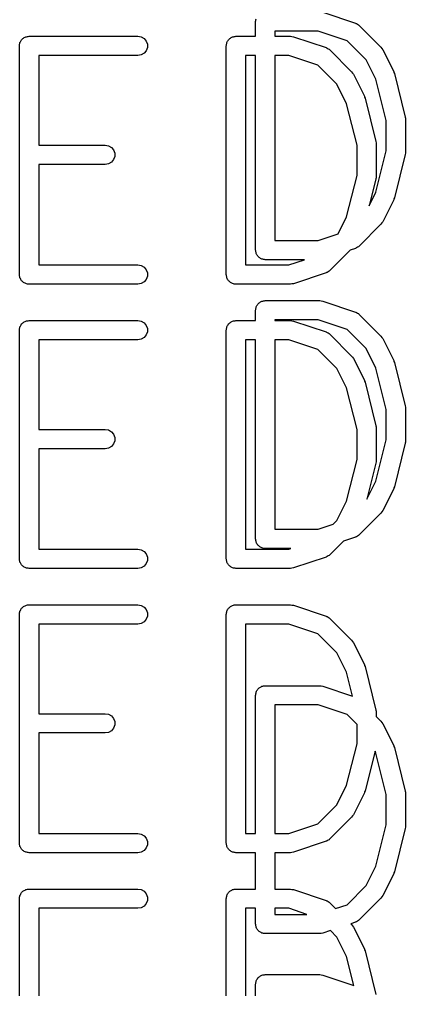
# Model space of a CAD drawing. Extents: x -2.2 to 86.5, y -78.6 to 9.2.
# Drawn here: x 68.71 to 70.75, y -51.22 to -46.1 of the extents above; entities that cross this region are included whole.
import ezdxf

# ---------------------------------------------------------------- set-up
doc = ezdxf.new("R2010")
doc.units = 0
doc.header["$MEASUREMENT"] = 0
doc.layers.add('BLACK', color=7, linetype='CONTINUOUS')

msp = doc.modelspace()

# ---------------------------------------------------------------- linework, layer by layer
at = {"layer": 'Black'}
for p, q in [((70.3136, -46.0589), (70.4859, -46.1163)), ((69.9595, -46.107), (69.9602, -46.1027)), ((69.9595, -46.1852), (69.9595, -46.107)), ((69.9602, -46.0982), (69.9618, -46.0941)), ((69.9602, -46.1027), (69.9602, -46.0982)), ((70.4859, -46.1163), (70.4885, -46.1177)), ((70.4885, -46.1177), (70.4913, -46.1185)), ((70.4913, -46.1185), (70.4962, -46.1219)), ((70.4962, -46.1219), (70.5015, -46.1247)), ((70.5015, -46.1247), (70.5034, -46.1269)), ((70.0611, -46.1578), (70.0611, -46.1852)), ((70.2893, -46.1578), (70.0611, -46.1578)), ((70.4424, -46.2089), (70.2893, -46.1578)), ((70.5034, -46.1269), (70.5058, -46.1286)), ((70.5058, -46.1286), (70.6207, -46.2435)), ((68.7139, -46.2272), (68.7154, -46.2231)), ((68.7139, -46.2317), (68.7139, -46.2272)), ((68.7154, -46.2231), (68.7162, -46.2187)), ((68.7162, -46.2187), (68.7184, -46.2148)), ((68.7184, -46.2148), (68.72, -46.2106)), ((68.72, -46.2106), (68.7228, -46.2072)), ((68.7228, -46.2072), (68.725, -46.2034)), ((68.725, -46.2034), (68.7284, -46.2005)), ((68.7284, -46.2005), (68.7313, -46.1971)), ((68.7313, -46.1971), (68.7351, -46.1949)), ((68.7351, -46.1949), (68.7386, -46.1921)), ((68.7386, -46.1921), (68.7427, -46.1905)), ((68.7427, -46.1905), (68.7466, -46.1883)), ((68.7466, -46.1883), (68.751, -46.1875)), ((68.751, -46.1875), (68.7551, -46.186)), ((68.7551, -46.186), (68.7596, -46.186)), ((68.7596, -46.186), (68.764, -46.1852)), ((68.764, -46.1852), (69.3385, -46.1852)), ((69.3385, -46.1852), (69.3559, -46.1883)), ((69.3559, -46.1883), (69.3711, -46.1971)), ((69.3711, -46.1971), (69.3825, -46.2106)), ((69.3825, -46.2106), (69.3885, -46.2272)), ((69.3885, -46.2272), (69.3885, -46.2449)), ((69.8055, -46.2272), (69.807, -46.2231)), ((69.8055, -46.2317), (69.8055, -46.2272)), ((69.807, -46.2231), (69.8078, -46.2187)), ((69.8078, -46.2187), (69.81, -46.2148)), ((69.81, -46.2148), (69.8116, -46.2106)), ((69.8116, -46.2106), (69.8144, -46.2072)), ((69.8144, -46.2072), (69.8166, -46.2034)), ((69.8166, -46.2034), (69.82, -46.2005)), ((69.82, -46.2005), (69.8229, -46.1971)), ((69.8229, -46.1971), (69.8267, -46.1949)), ((69.8267, -46.1949), (69.8301, -46.1921)), ((69.8301, -46.1921), (69.8343, -46.1905)), ((69.8343, -46.1905), (69.8382, -46.1883)), ((69.8382, -46.1883), (69.8426, -46.1875)), ((69.8426, -46.1875), (69.8467, -46.186)), ((69.8467, -46.186), (69.8512, -46.186)), ((69.8512, -46.186), (69.8555, -46.1852)), ((69.8555, -46.1852), (69.9595, -46.1852)), ((70.0611, -46.1852), (70.1428, -46.1852)), ((70.1428, -46.1852), (70.1508, -46.1867)), ((70.1508, -46.1867), (70.1589, -46.1879)), ((70.1589, -46.1879), (70.3312, -46.2453)), ((70.543, -46.3095), (70.4424, -46.2089)), ((68.7132, -46.236), (68.7139, -46.2317)), ((68.7132, -47.4425), (68.7132, -46.236)), ((69.3711, -46.275), (69.3559, -46.2838)), ((69.3825, -46.2614), (69.3711, -46.275)), ((69.3885, -46.2449), (69.3825, -46.2614)), ((69.8047, -46.236), (69.8055, -46.2317)), ((69.8047, -47.4425), (69.8047, -46.236)), ((70.3312, -46.2453), (70.3338, -46.2467)), ((70.3338, -46.2467), (70.3366, -46.2475)), ((70.3366, -46.2475), (70.3415, -46.2509)), ((70.3415, -46.2509), (70.3467, -46.2537)), ((70.3467, -46.2537), (70.3487, -46.2559)), ((70.3487, -46.2559), (70.3511, -46.2576)), ((70.3511, -46.2576), (70.466, -46.3725)), ((70.6207, -46.2435), (70.6254, -46.2502)), ((70.6254, -46.2502), (70.6302, -46.2567)), ((70.6302, -46.2567), (70.6877, -46.3716)), ((69.3385, -46.2868), (68.8148, -46.2868)), ((68.8148, -46.2868), (68.8148, -46.7598)), ((69.3559, -46.2838), (69.3385, -46.2868)), ((69.9063, -46.2868), (69.9063, -47.3917)), ((69.9595, -46.2868), (69.9063, -46.2868)), ((69.9595, -47.3135), (69.9595, -46.2868)), ((70.0611, -46.2868), (70.0611, -47.2627)), ((70.1346, -46.2868), (70.0611, -46.2868)), ((70.2877, -46.3379), (70.1346, -46.2868)), ((70.5943, -46.412), (70.543, -46.3095)), ((70.3883, -46.4385), (70.2877, -46.3379)), ((70.466, -46.3725), (70.4707, -46.3792)), ((70.4707, -46.3792), (70.4755, -46.3857)), ((70.6877, -46.3716), (70.6893, -46.3769)), ((70.6893, -46.3769), (70.6915, -46.382)), ((70.6915, -46.382), (70.749, -46.6118)), ((70.4755, -46.3857), (70.533, -46.5006)), ((70.6489, -46.6304), (70.5943, -46.412)), ((70.4396, -46.541), (70.3883, -46.4385)), ((70.533, -46.5006), (70.5345, -46.5059)), ((70.5345, -46.5059), (70.5368, -46.511)), ((70.5368, -46.511), (70.5943, -46.7408)), ((70.4942, -46.7594), (70.4396, -46.541)), ((70.6489, -46.7902), (70.6489, -46.6304)), ((70.749, -46.6118), (70.7494, -46.618)), ((70.7494, -46.618), (70.7505, -46.6241)), ((70.7505, -46.6241), (70.7505, -46.7965)), ((68.8148, -46.7598), (69.1661, -46.7598)), ((69.1661, -46.7598), (69.1835, -46.7628)), ((69.1835, -46.7628), (69.1988, -46.7717)), ((69.1988, -46.7717), (69.2101, -46.7852)), ((69.2101, -46.7852), (69.2161, -46.8017)), ((70.4942, -46.9192), (70.4942, -46.7594)), ((70.5943, -46.7408), (70.5947, -46.747)), ((70.5943, -47.0086), (70.6489, -46.7902)), ((70.5947, -46.747), (70.5958, -46.7531)), ((70.5958, -46.7531), (70.5958, -46.9255)), ((69.2101, -46.836), (69.1988, -46.8495)), ((69.2161, -46.8194), (69.2101, -46.836)), ((69.2161, -46.8017), (69.2161, -46.8194)), ((70.749, -46.8088), (70.6915, -47.0386)), ((70.7494, -46.8026), (70.749, -46.8088)), ((70.7505, -46.7965), (70.7494, -46.8026)), ((69.1661, -46.8614), (68.8148, -46.8614)), ((68.8148, -46.8614), (68.8148, -47.3917)), ((69.1835, -46.8583), (69.1661, -46.8614)), ((69.1988, -46.8495), (69.1835, -46.8583)), ((70.4396, -47.1376), (70.4942, -46.9192)), ((70.5943, -46.9378), (70.5588, -47.0795)), ((70.5947, -46.9316), (70.5943, -46.9378)), ((70.5958, -46.9255), (70.5947, -46.9316)), ((70.5588, -47.0795), (70.5943, -47.0086)), ((70.6893, -47.0437), (70.6877, -47.049)), ((70.6915, -47.0386), (70.6893, -47.0437)), ((70.6877, -47.049), (70.6302, -47.1639)), ((70.3945, -47.2277), (70.4396, -47.1376)), ((70.6207, -47.1771), (70.5058, -47.292)), ((70.6254, -47.1704), (70.6207, -47.1771)), ((70.6302, -47.1639), (70.6254, -47.1704)), ((70.2893, -47.2627), (70.3945, -47.2277)), ((70.0611, -47.2627), (70.2893, -47.2627)), ((70.4885, -47.3029), (70.4859, -47.3043)), ((70.4913, -47.3021), (70.4885, -47.3029)), ((70.4962, -47.2987), (70.4913, -47.3021)), ((70.5015, -47.2959), (70.4962, -47.2987)), ((70.5034, -47.2937), (70.5015, -47.2959)), ((70.5058, -47.292), (70.5034, -47.2937)), ((69.9602, -47.3179), (69.9595, -47.3135)), ((69.9602, -47.3224), (69.9602, -47.3179)), ((69.9618, -47.3265), (69.9602, -47.3224)), ((69.9625, -47.3309), (69.9618, -47.3265)), ((69.9647, -47.3348), (69.9625, -47.3309)), ((69.9663, -47.3389), (69.9647, -47.3348)), ((69.9691, -47.3424), (69.9663, -47.3389)), ((69.9713, -47.3462), (69.9691, -47.3424)), ((69.9748, -47.3491), (69.9713, -47.3462)), ((69.9776, -47.3525), (69.9748, -47.3491)), ((69.9815, -47.3547), (69.9776, -47.3525)), ((69.9849, -47.3575), (69.9815, -47.3547)), ((70.4587, -47.3134), (70.3511, -47.421)), ((70.4859, -47.3043), (70.4587, -47.3134)), ((68.8148, -47.3917), (69.3385, -47.3917)), ((69.3385, -47.3917), (69.3559, -47.3948)), ((69.3559, -47.3948), (69.3711, -47.4036)), ((69.3711, -47.4036), (69.3825, -47.4171)), ((69.9063, -47.3917), (70.1346, -47.3917)), ((69.989, -47.3591), (69.9849, -47.3575)), ((69.9929, -47.3613), (69.989, -47.3591)), ((69.9973, -47.3621), (69.9929, -47.3613)), ((70.0014, -47.3636), (69.9973, -47.3621)), ((70.0059, -47.3636), (70.0014, -47.3636)), ((70.0103, -47.3643), (70.0059, -47.3636)), ((70.2168, -47.3643), (70.0103, -47.3643)), ((70.1346, -47.3917), (70.2168, -47.3643)), ((68.7139, -47.4469), (68.7132, -47.4425)), ((68.7139, -47.4514), (68.7139, -47.4469)), ((68.7154, -47.4555), (68.7139, -47.4514)), ((68.7162, -47.4599), (68.7154, -47.4555)), ((69.3825, -47.4171), (69.3885, -47.4337)), ((69.3885, -47.4514), (69.3825, -47.4679)), ((69.3885, -47.4337), (69.3885, -47.4514)), ((69.8055, -47.4469), (69.8047, -47.4425)), ((69.8055, -47.4514), (69.8055, -47.4469)), ((69.807, -47.4555), (69.8055, -47.4514)), ((69.8078, -47.4599), (69.807, -47.4555)), ((70.3312, -47.4333), (70.1589, -47.4907)), ((70.3338, -47.4319), (70.3312, -47.4333)), ((70.3366, -47.4311), (70.3338, -47.4319)), ((70.3415, -47.4277), (70.3366, -47.4311)), ((70.3467, -47.4249), (70.3415, -47.4277)), ((70.3487, -47.4227), (70.3467, -47.4249)), ((70.3511, -47.421), (70.3487, -47.4227)), ((68.7184, -47.4638), (68.7162, -47.4599)), ((68.72, -47.4679), (68.7184, -47.4638)), ((68.7228, -47.4714), (68.72, -47.4679)), ((68.725, -47.4752), (68.7228, -47.4714)), ((68.7284, -47.4781), (68.725, -47.4752)), ((68.7313, -47.4815), (68.7284, -47.4781)), ((68.7351, -47.4837), (68.7313, -47.4815)), ((68.7386, -47.4865), (68.7351, -47.4837)), ((68.7427, -47.4881), (68.7386, -47.4865)), ((68.7466, -47.4903), (68.7427, -47.4881)), ((68.751, -47.4911), (68.7466, -47.4903)), ((68.7551, -47.4926), (68.751, -47.4911)), ((68.7596, -47.4926), (68.7551, -47.4926)), ((68.764, -47.4933), (68.7596, -47.4926)), ((69.3385, -47.4933), (68.764, -47.4933)), ((69.3559, -47.4903), (69.3385, -47.4933)), ((69.3711, -47.4815), (69.3559, -47.4903)), ((69.3825, -47.4679), (69.3711, -47.4815)), ((69.81, -47.4638), (69.8078, -47.4599)), ((69.8116, -47.4679), (69.81, -47.4638)), ((69.8144, -47.4714), (69.8116, -47.4679)), ((69.8166, -47.4752), (69.8144, -47.4714)), ((69.82, -47.4781), (69.8166, -47.4752)), ((69.8229, -47.4815), (69.82, -47.4781)), ((69.8267, -47.4837), (69.8229, -47.4815)), ((69.8301, -47.4865), (69.8267, -47.4837)), ((69.8343, -47.4881), (69.8301, -47.4865)), ((69.8382, -47.4903), (69.8343, -47.4881)), ((69.8426, -47.4911), (69.8382, -47.4903)), ((69.8467, -47.4926), (69.8426, -47.4911)), ((69.8512, -47.4926), (69.8467, -47.4926)), ((69.8555, -47.4933), (69.8512, -47.4926)), ((70.1428, -47.4933), (69.8555, -47.4933)), ((70.1508, -47.4919), (70.1428, -47.4933)), ((70.1589, -47.4907), (70.1508, -47.4919)), ((69.9625, -47.6137), (69.9647, -47.6098)), ((69.9647, -47.6098), (69.9663, -47.6056)), ((69.9663, -47.6056), (69.9691, -47.6022)), ((69.9691, -47.6022), (69.9713, -47.5984)), ((69.9713, -47.5984), (69.9748, -47.5955)), ((69.9748, -47.5955), (69.9776, -47.5921)), ((69.9776, -47.5921), (69.9815, -47.5899)), ((69.9815, -47.5899), (69.9849, -47.5871)), ((69.9849, -47.5871), (69.989, -47.5855)), ((69.989, -47.5855), (69.9929, -47.5833)), ((69.9929, -47.5833), (69.9973, -47.5825)), ((69.9973, -47.5825), (70.0014, -47.581)), ((70.0014, -47.581), (70.0059, -47.581)), ((70.0059, -47.581), (70.0103, -47.5802)), ((70.0103, -47.5802), (70.2975, -47.5802)), ((70.2975, -47.5802), (70.3055, -47.5817)), ((70.3055, -47.5817), (70.3136, -47.5829)), ((70.3136, -47.5829), (70.4859, -47.6403)), ((69.9595, -47.631), (69.9602, -47.6267)), ((69.9595, -47.6852), (69.9595, -47.631)), ((69.9602, -47.6222), (69.9618, -47.6181)), ((69.9602, -47.6267), (69.9602, -47.6222)), ((69.9618, -47.6181), (69.9625, -47.6137)), ((70.4859, -47.6403), (70.4885, -47.6417)), ((70.4885, -47.6417), (70.4913, -47.6425)), ((70.4913, -47.6425), (70.4962, -47.6459)), ((70.4962, -47.6459), (70.5015, -47.6487)), ((70.5015, -47.6487), (70.5034, -47.6509)), ((70.5034, -47.6509), (70.5058, -47.6526)), ((70.5058, -47.6526), (70.6207, -47.7675)), ((68.7184, -47.7148), (68.72, -47.7106)), ((68.72, -47.7106), (68.7228, -47.7072)), ((68.7228, -47.7072), (68.725, -47.7034)), ((68.725, -47.7034), (68.7284, -47.7005)), ((68.7284, -47.7005), (68.7313, -47.6971)), ((68.7313, -47.6971), (68.7351, -47.6949)), ((68.7351, -47.6949), (68.7386, -47.6921)), ((68.7386, -47.6921), (68.7427, -47.6905)), ((68.7427, -47.6905), (68.7466, -47.6883)), ((68.7466, -47.6883), (68.751, -47.6875)), ((68.751, -47.6875), (68.7551, -47.686)), ((68.7551, -47.686), (68.7596, -47.686)), ((68.7596, -47.686), (68.764, -47.6852)), ((68.764, -47.6852), (69.3385, -47.6852)), ((69.3385, -47.6852), (69.3559, -47.6883)), ((69.3559, -47.6883), (69.3711, -47.6971)), ((69.3711, -47.6971), (69.3825, -47.7106)), ((69.3825, -47.7106), (69.3885, -47.7272)), ((69.81, -47.7148), (69.8116, -47.7106)), ((69.8116, -47.7106), (69.8144, -47.7072)), ((69.8144, -47.7072), (69.8166, -47.7034)), ((69.8166, -47.7034), (69.82, -47.7005)), ((69.82, -47.7005), (69.8229, -47.6971)), ((69.8229, -47.6971), (69.8267, -47.6949)), ((69.8267, -47.6949), (69.8301, -47.6921)), ((69.8301, -47.6921), (69.8343, -47.6905)), ((69.8343, -47.6905), (69.8382, -47.6883)), ((69.8382, -47.6883), (69.8426, -47.6875)), ((69.8426, -47.6875), (69.8467, -47.686)), ((69.8467, -47.686), (69.8512, -47.686)), ((69.8512, -47.686), (69.8555, -47.6852)), ((69.8555, -47.6852), (69.9595, -47.6852)), ((70.0611, -47.6818), (70.0611, -47.6852)), ((70.2893, -47.6818), (70.0611, -47.6818)), ((70.0611, -47.6852), (70.1428, -47.6852)), ((70.1428, -47.6852), (70.1508, -47.6867)), ((70.1508, -47.6867), (70.1589, -47.6879)), ((70.1589, -47.6879), (70.3312, -47.7453)), ((70.4424, -47.7329), (70.2893, -47.6818)), ((68.7132, -47.736), (68.7139, -47.7317)), ((68.7132, -48.9425), (68.7132, -47.736)), ((68.7139, -47.7272), (68.7154, -47.7231)), ((68.7139, -47.7317), (68.7139, -47.7272)), ((68.7154, -47.7231), (68.7162, -47.7187)), ((68.7162, -47.7187), (68.7184, -47.7148)), ((69.3825, -47.7614), (69.3711, -47.775)), ((69.3885, -47.7449), (69.3825, -47.7614)), ((69.3885, -47.7272), (69.3885, -47.7449)), ((69.8047, -47.736), (69.8055, -47.7317)), ((69.8047, -48.9425), (69.8047, -47.736)), ((69.8055, -47.7272), (69.807, -47.7231)), ((69.8055, -47.7317), (69.8055, -47.7272)), ((69.807, -47.7231), (69.8078, -47.7187)), ((69.8078, -47.7187), (69.81, -47.7148)), ((70.3312, -47.7453), (70.3338, -47.7467)), ((70.3338, -47.7467), (70.3366, -47.7475)), ((70.3366, -47.7475), (70.3415, -47.7509)), ((70.3415, -47.7509), (70.3467, -47.7537)), ((70.3467, -47.7537), (70.3487, -47.7559)), ((70.3487, -47.7559), (70.3511, -47.7576)), ((70.3511, -47.7576), (70.466, -47.8725)), ((70.543, -47.8335), (70.4424, -47.7329)), ((69.3385, -47.7868), (68.8148, -47.7868)), ((68.8148, -47.7868), (68.8148, -48.2598)), ((69.3559, -47.7838), (69.3385, -47.7868)), ((69.3711, -47.775), (69.3559, -47.7838)), ((69.9063, -47.7868), (69.9063, -48.8917)), ((69.9595, -47.7868), (69.9063, -47.7868)), ((69.9595, -48.8375), (69.9595, -47.7868)), ((70.0611, -47.7868), (70.0611, -48.7867)), ((70.1346, -47.7868), (70.0611, -47.7868)), ((70.2877, -47.8379), (70.1346, -47.7868)), ((70.6207, -47.7675), (70.6254, -47.7742)), ((70.6254, -47.7742), (70.6302, -47.7807)), ((70.6302, -47.7807), (70.6877, -47.8956)), ((70.3883, -47.9385), (70.2877, -47.8379)), ((70.5943, -47.936), (70.543, -47.8335)), ((70.466, -47.8725), (70.4707, -47.8792)), ((70.4707, -47.8792), (70.4755, -47.8857)), ((70.4755, -47.8857), (70.533, -48.0006)), ((70.6877, -47.8956), (70.6893, -47.9009)), ((70.6893, -47.9009), (70.6915, -47.906)), ((70.6915, -47.906), (70.749, -48.1358)), ((70.4396, -48.041), (70.3883, -47.9385)), ((70.6489, -48.1544), (70.5943, -47.936)), ((70.533, -48.0006), (70.5345, -48.0059)), ((70.5345, -48.0059), (70.5368, -48.011)), ((70.5368, -48.011), (70.5943, -48.2408)), ((70.4942, -48.2594), (70.4396, -48.041)), ((70.6489, -48.3142), (70.6489, -48.1544)), ((70.749, -48.1358), (70.7494, -48.142)), ((70.7494, -48.142), (70.7505, -48.1481)), ((70.7505, -48.1481), (70.7505, -48.3205)), ((68.8148, -48.2598), (69.1661, -48.2598)), ((69.1661, -48.2598), (69.1835, -48.2628)), ((69.1835, -48.2628), (69.1988, -48.2717)), ((69.1988, -48.2717), (69.2101, -48.2852)), ((70.4942, -48.4192), (70.4942, -48.2594)), ((70.5943, -48.2408), (70.5947, -48.247)), ((70.5947, -48.247), (70.5958, -48.2531)), ((70.5958, -48.2531), (70.5958, -48.4255)), ((69.2101, -48.2852), (69.2161, -48.3017)), ((69.2161, -48.3194), (69.2101, -48.336)), ((69.2161, -48.3017), (69.2161, -48.3194)), ((70.5943, -48.5326), (70.6489, -48.3142)), ((70.7494, -48.3266), (70.749, -48.3328)), ((70.7505, -48.3205), (70.7494, -48.3266)), ((69.1661, -48.3614), (68.8148, -48.3614)), ((68.8148, -48.3614), (68.8148, -48.8917)), ((69.1835, -48.3583), (69.1661, -48.3614)), ((69.1988, -48.3495), (69.1835, -48.3583)), ((69.2101, -48.336), (69.1988, -48.3495)), ((70.749, -48.3328), (70.6915, -48.5626)), ((70.4396, -48.6376), (70.4942, -48.4192)), ((70.5958, -48.4255), (70.5947, -48.4316)), ((70.5943, -48.4378), (70.5468, -48.6275)), ((70.5947, -48.4316), (70.5943, -48.4378)), ((70.5468, -48.6275), (70.5943, -48.5326)), ((70.6877, -48.573), (70.6302, -48.6879)), ((70.6893, -48.5677), (70.6877, -48.573)), ((70.6915, -48.5626), (70.6893, -48.5677)), ((70.3883, -48.7401), (70.4396, -48.6376)), ((70.6207, -48.7011), (70.5058, -48.816)), ((70.6254, -48.6944), (70.6207, -48.7011)), ((70.6302, -48.6879), (70.6254, -48.6944)), ((70.0611, -48.7867), (70.2893, -48.7867)), ((70.2893, -48.7867), (70.3679, -48.7606)), ((70.3679, -48.7606), (70.3883, -48.7401)), ((69.9602, -48.8419), (69.9595, -48.8375)), ((70.4859, -48.8283), (70.4227, -48.8494)), ((70.4885, -48.8269), (70.4859, -48.8283)), ((70.4913, -48.8261), (70.4885, -48.8269)), ((70.4962, -48.8227), (70.4913, -48.8261)), ((70.5015, -48.8199), (70.4962, -48.8227)), ((70.5034, -48.8177), (70.5015, -48.8199)), ((70.5058, -48.816), (70.5034, -48.8177)), ((69.9602, -48.8464), (69.9602, -48.8419)), ((69.9618, -48.8505), (69.9602, -48.8464)), ((69.9625, -48.8549), (69.9618, -48.8505)), ((69.9647, -48.8588), (69.9625, -48.8549)), ((69.9663, -48.8629), (69.9647, -48.8588)), ((69.9691, -48.8664), (69.9663, -48.8629)), ((69.9713, -48.8702), (69.9691, -48.8664)), ((69.9748, -48.8731), (69.9713, -48.8702)), ((69.9776, -48.8765), (69.9748, -48.8731)), ((69.9815, -48.8787), (69.9776, -48.8765)), ((69.9849, -48.8815), (69.9815, -48.8787)), ((69.989, -48.8831), (69.9849, -48.8815)), ((69.9929, -48.8853), (69.989, -48.8831)), ((69.9973, -48.8861), (69.9929, -48.8853)), ((70.0014, -48.8876), (69.9973, -48.8861)), ((70.0059, -48.8876), (70.0014, -48.8876)), ((70.0103, -48.8883), (70.0059, -48.8876)), ((70.1448, -48.8883), (70.0103, -48.8883)), ((70.1346, -48.8917), (70.1448, -48.8883)), ((70.4227, -48.8494), (70.3511, -48.921)), ((68.8148, -48.8917), (69.3385, -48.8917)), ((69.3385, -48.8917), (69.3559, -48.8948)), ((69.3559, -48.8948), (69.3711, -48.9036)), ((69.3711, -48.9036), (69.3825, -48.9171)), ((69.3825, -48.9171), (69.3885, -48.9337)), ((69.3885, -48.9337), (69.3885, -48.9514)), ((69.9063, -48.8917), (70.1346, -48.8917)), ((70.3312, -48.9333), (70.1589, -48.9907)), ((70.3338, -48.9319), (70.3312, -48.9333)), ((70.3366, -48.9311), (70.3338, -48.9319)), ((70.3415, -48.9277), (70.3366, -48.9311)), ((70.3467, -48.9249), (70.3415, -48.9277)), ((70.3487, -48.9227), (70.3467, -48.9249)), ((70.3511, -48.921), (70.3487, -48.9227)), ((68.7139, -48.9469), (68.7132, -48.9425)), ((68.7139, -48.9514), (68.7139, -48.9469)), ((68.7154, -48.9555), (68.7139, -48.9514)), ((68.7162, -48.9599), (68.7154, -48.9555)), ((68.7184, -48.9638), (68.7162, -48.9599)), ((68.72, -48.9679), (68.7184, -48.9638)), ((68.7228, -48.9714), (68.72, -48.9679)), ((68.725, -48.9752), (68.7228, -48.9714)), ((68.7284, -48.9781), (68.725, -48.9752)), ((68.7313, -48.9815), (68.7284, -48.9781)), ((68.7351, -48.9837), (68.7313, -48.9815)), ((68.7386, -48.9865), (68.7351, -48.9837)), ((68.7427, -48.9881), (68.7386, -48.9865)), ((68.7466, -48.9903), (68.7427, -48.9881)), ((68.751, -48.9911), (68.7466, -48.9903)), ((68.7551, -48.9926), (68.751, -48.9911)), ((68.7596, -48.9926), (68.7551, -48.9926)), ((68.764, -48.9933), (68.7596, -48.9926)), ((69.3559, -48.9903), (69.3385, -48.9933)), ((69.3711, -48.9815), (69.3559, -48.9903)), ((69.3825, -48.9679), (69.3711, -48.9815)), ((69.3885, -48.9514), (69.3825, -48.9679)), ((69.8055, -48.9469), (69.8047, -48.9425)), ((69.8055, -48.9514), (69.8055, -48.9469)), ((69.807, -48.9555), (69.8055, -48.9514)), ((69.8078, -48.9599), (69.807, -48.9555)), ((69.81, -48.9638), (69.8078, -48.9599)), ((69.8116, -48.9679), (69.81, -48.9638)), ((69.8144, -48.9714), (69.8116, -48.9679)), ((69.8166, -48.9752), (69.8144, -48.9714)), ((69.82, -48.9781), (69.8166, -48.9752)), ((69.8229, -48.9815), (69.82, -48.9781)), ((69.8267, -48.9837), (69.8229, -48.9815)), ((69.8301, -48.9865), (69.8267, -48.9837)), ((69.8343, -48.9881), (69.8301, -48.9865)), ((69.8382, -48.9903), (69.8343, -48.9881)), ((69.8426, -48.9911), (69.8382, -48.9903)), ((69.8467, -48.9926), (69.8426, -48.9911)), ((69.8512, -48.9926), (69.8467, -48.9926)), ((69.8555, -48.9933), (69.8512, -48.9926)), ((70.1508, -48.9919), (70.1428, -48.9933)), ((70.1589, -48.9907), (70.1508, -48.9919)), ((69.3385, -48.9933), (68.764, -48.9933)), ((70.1428, -48.9933), (69.8555, -48.9933)), ((68.7284, -49.2005), (68.7313, -49.1971)), ((68.7313, -49.1971), (68.7351, -49.1949)), ((68.7351, -49.1949), (68.7386, -49.1921)), ((68.7386, -49.1921), (68.7427, -49.1905)), ((68.7427, -49.1905), (68.7466, -49.1883)), ((68.7466, -49.1883), (68.751, -49.1875)), ((68.751, -49.1875), (68.7551, -49.186)), ((68.7551, -49.186), (68.7596, -49.186)), ((68.7596, -49.186), (68.764, -49.1852)), ((68.764, -49.1852), (69.3385, -49.1852)), ((69.3385, -49.1852), (69.3559, -49.1883)), ((69.3559, -49.1883), (69.3711, -49.1971)), ((69.3711, -49.1971), (69.3825, -49.2106)), ((69.82, -49.2005), (69.8229, -49.1971)), ((69.8229, -49.1971), (69.8267, -49.1949)), ((69.8267, -49.1949), (69.8301, -49.1921)), ((69.8301, -49.1921), (69.8343, -49.1905)), ((69.8343, -49.1905), (69.8382, -49.1883)), ((69.8382, -49.1883), (69.8426, -49.1875)), ((69.8426, -49.1875), (69.8467, -49.186)), ((69.8467, -49.186), (69.8512, -49.186)), ((69.8512, -49.186), (69.8555, -49.1852)), ((69.8555, -49.1852), (70.1428, -49.1852)), ((70.1428, -49.1852), (70.1508, -49.1867)), ((70.1508, -49.1867), (70.1589, -49.1879)), ((70.1589, -49.1879), (70.3312, -49.2453)), ((68.7132, -49.236), (68.7139, -49.2317)), ((68.7132, -50.4425), (68.7132, -49.236)), ((68.7139, -49.2272), (68.7154, -49.2231)), ((68.7139, -49.2317), (68.7139, -49.2272)), ((68.7154, -49.2231), (68.7162, -49.2187)), ((68.7162, -49.2187), (68.7184, -49.2148)), ((68.7184, -49.2148), (68.72, -49.2106)), ((68.72, -49.2106), (68.7228, -49.2072)), ((68.7228, -49.2072), (68.725, -49.2034)), ((68.725, -49.2034), (68.7284, -49.2005)), ((69.3825, -49.2106), (69.3885, -49.2272)), ((69.3885, -49.2449), (69.3825, -49.2614)), ((69.3885, -49.2272), (69.3885, -49.2449)), ((69.8047, -49.236), (69.8055, -49.2317)), ((69.8047, -50.4425), (69.8047, -49.236)), ((69.8055, -49.2272), (69.807, -49.2231)), ((69.8055, -49.2317), (69.8055, -49.2272)), ((69.807, -49.2231), (69.8078, -49.2187)), ((69.8078, -49.2187), (69.81, -49.2148)), ((69.81, -49.2148), (69.8116, -49.2106)), ((69.8116, -49.2106), (69.8144, -49.2072)), ((69.8144, -49.2072), (69.8166, -49.2034)), ((69.8166, -49.2034), (69.82, -49.2005)), ((70.3312, -49.2453), (70.3338, -49.2467)), ((70.3338, -49.2467), (70.3366, -49.2475)), ((70.3366, -49.2475), (70.3415, -49.2509)), ((69.3385, -49.2868), (68.8148, -49.2868)), ((68.8148, -49.2868), (68.8148, -49.7598)), ((69.3559, -49.2838), (69.3385, -49.2868)), ((69.3711, -49.275), (69.3559, -49.2838)), ((69.3825, -49.2614), (69.3711, -49.275)), ((69.9063, -49.2868), (69.9063, -50.3917)), ((70.1346, -49.2868), (69.9063, -49.2868)), ((70.2877, -49.3379), (70.1346, -49.2868)), ((70.3415, -49.2509), (70.3467, -49.2537)), ((70.3467, -49.2537), (70.3487, -49.2559)), ((70.3487, -49.2559), (70.3511, -49.2576)), ((70.3511, -49.2576), (70.466, -49.3725)), ((70.3883, -49.4385), (70.2877, -49.3379)), ((70.466, -49.3725), (70.4707, -49.3792)), ((70.4707, -49.3792), (70.4755, -49.3857)), ((70.4755, -49.3857), (70.533, -49.5006)), ((70.4396, -49.541), (70.3883, -49.4385)), ((70.533, -49.5006), (70.5345, -49.5059)), ((70.4712, -49.6674), (70.4396, -49.541)), ((70.5345, -49.5059), (70.5368, -49.511)), ((70.5368, -49.511), (70.5943, -49.7408)), ((69.9602, -49.6542), (69.9618, -49.6501)), ((69.9602, -49.6587), (69.9602, -49.6542)), ((69.9618, -49.6501), (69.9625, -49.6457)), ((69.9625, -49.6457), (69.9647, -49.6418)), ((69.9647, -49.6418), (69.9663, -49.6376)), ((69.9663, -49.6376), (69.9691, -49.6342)), ((69.9691, -49.6342), (69.9713, -49.6304)), ((69.9713, -49.6304), (69.9748, -49.6275)), ((69.9748, -49.6275), (69.9776, -49.6241)), ((69.9776, -49.6241), (69.9815, -49.6219)), ((69.9815, -49.6219), (69.9849, -49.6191)), ((69.9849, -49.6191), (69.989, -49.6175)), ((69.989, -49.6175), (69.9929, -49.6153)), ((69.9929, -49.6153), (69.9973, -49.6145)), ((69.9973, -49.6145), (70.0014, -49.613)), ((70.0014, -49.613), (70.0059, -49.613)), ((70.0059, -49.613), (70.0103, -49.6122)), ((70.0103, -49.6122), (70.2975, -49.6122)), ((70.2975, -49.6122), (70.3055, -49.6137)), ((70.3055, -49.6137), (70.3136, -49.6149)), ((70.3136, -49.6149), (70.4712, -49.6674)), ((69.9595, -49.663), (69.9602, -49.6587)), ((69.9595, -50.3917), (69.9595, -49.663)), ((68.8148, -49.7598), (69.1661, -49.7598)), ((69.1661, -49.7598), (69.1835, -49.7628)), ((70.0611, -49.7138), (70.0611, -50.3917)), ((70.2893, -49.7138), (70.0611, -49.7138)), ((70.4424, -49.7649), (70.2893, -49.7138)), ((70.5943, -49.7408), (70.5947, -49.747)), ((70.5947, -49.747), (70.5958, -49.7531)), ((70.5958, -49.7531), (70.5958, -49.7746)), ((69.1835, -49.7628), (69.1988, -49.7717)), ((69.1988, -49.7717), (69.2101, -49.7852)), ((69.2101, -49.7852), (69.2161, -49.8017)), ((69.2161, -49.8017), (69.2161, -49.8194)), ((70.4942, -49.8166), (70.4424, -49.7649)), ((70.5958, -49.7746), (70.6207, -49.7995)), ((70.6207, -49.7995), (70.6254, -49.8062)), ((70.6254, -49.8062), (70.6302, -49.8127)), ((69.1661, -49.8614), (68.8148, -49.8614)), ((68.8148, -49.8614), (68.8148, -50.3917)), ((69.1835, -49.8583), (69.1661, -49.8614)), ((69.1988, -49.8495), (69.1835, -49.8583)), ((69.2101, -49.836), (69.1988, -49.8495)), ((69.2161, -49.8194), (69.2101, -49.836)), ((70.4942, -49.9192), (70.4942, -49.8166)), ((70.6302, -49.8127), (70.6877, -49.9276)), ((70.4396, -50.1376), (70.4942, -49.9192)), ((70.5892, -49.9579), (70.5368, -50.1676)), ((70.5943, -49.968), (70.5892, -49.9579)), ((70.6877, -49.9276), (70.6893, -49.9329)), ((70.6893, -49.9329), (70.6915, -49.938)), ((70.6915, -49.938), (70.749, -50.1678)), ((70.6489, -50.1864), (70.5943, -49.968)), ((70.3883, -50.2401), (70.4396, -50.1376)), ((70.5368, -50.1676), (70.5345, -50.1727)), ((70.749, -50.1678), (70.7494, -50.174)), ((70.533, -50.178), (70.4755, -50.2929)), ((70.5345, -50.1727), (70.533, -50.178)), ((70.6489, -50.3462), (70.6489, -50.1864)), ((70.7494, -50.174), (70.7505, -50.1801)), ((70.7505, -50.1801), (70.7505, -50.3525)), ((70.2877, -50.3407), (70.3883, -50.2401)), ((70.466, -50.3061), (70.3511, -50.421)), ((70.4707, -50.2994), (70.466, -50.3061)), ((70.4755, -50.2929), (70.4707, -50.2994)), ((70.1346, -50.3917), (70.2877, -50.3407)), ((70.5943, -50.5646), (70.6489, -50.3462)), ((70.749, -50.3648), (70.6915, -50.5946)), ((70.7494, -50.3586), (70.749, -50.3648)), ((70.7505, -50.3525), (70.7494, -50.3586)), ((68.8148, -50.3917), (69.3385, -50.3917)), ((69.3385, -50.3917), (69.3559, -50.3948)), ((69.3559, -50.3948), (69.3711, -50.4036)), ((69.3711, -50.4036), (69.3825, -50.4171)), ((69.3825, -50.4171), (69.3885, -50.4337)), ((69.9063, -50.3917), (69.9595, -50.3917)), ((70.0611, -50.3917), (70.1346, -50.3917)), ((70.3467, -50.4249), (70.3415, -50.4277)), ((70.3487, -50.4227), (70.3467, -50.4249)), ((70.3511, -50.421), (70.3487, -50.4227)), ((68.7139, -50.4469), (68.7132, -50.4425)), ((68.7139, -50.4514), (68.7139, -50.4469)), ((68.7154, -50.4555), (68.7139, -50.4514)), ((68.7162, -50.4599), (68.7154, -50.4555)), ((68.7184, -50.4638), (68.7162, -50.4599)), ((68.72, -50.4679), (68.7184, -50.4638)), ((68.7228, -50.4714), (68.72, -50.4679)), ((68.725, -50.4752), (68.7228, -50.4714)), ((68.7284, -50.4781), (68.725, -50.4752)), ((69.3825, -50.4679), (69.3711, -50.4815)), ((69.3885, -50.4514), (69.3825, -50.4679)), ((69.3885, -50.4337), (69.3885, -50.4514)), ((69.8055, -50.4469), (69.8047, -50.4425)), ((69.8055, -50.4514), (69.8055, -50.4469)), ((69.807, -50.4555), (69.8055, -50.4514)), ((69.8078, -50.4599), (69.807, -50.4555)), ((69.81, -50.4638), (69.8078, -50.4599)), ((69.8116, -50.4679), (69.81, -50.4638)), ((69.8144, -50.4714), (69.8116, -50.4679)), ((69.8166, -50.4752), (69.8144, -50.4714)), ((69.82, -50.4781), (69.8166, -50.4752)), ((70.3312, -50.4333), (70.1589, -50.4907)), ((70.3338, -50.4319), (70.3312, -50.4333)), ((70.3366, -50.4311), (70.3338, -50.4319)), ((70.3415, -50.4277), (70.3366, -50.4311)), ((68.7313, -50.4815), (68.7284, -50.4781)), ((68.7351, -50.4837), (68.7313, -50.4815)), ((68.7386, -50.4865), (68.7351, -50.4837)), ((68.7427, -50.4881), (68.7386, -50.4865)), ((68.7466, -50.4903), (68.7427, -50.4881)), ((68.751, -50.4911), (68.7466, -50.4903)), ((68.7551, -50.4926), (68.751, -50.4911)), ((68.7596, -50.4926), (68.7551, -50.4926)), ((68.764, -50.4933), (68.7596, -50.4926)), ((69.3385, -50.4933), (68.764, -50.4933)), ((69.3559, -50.4903), (69.3385, -50.4933)), ((69.3711, -50.4815), (69.3559, -50.4903)), ((69.8229, -50.4815), (69.82, -50.4781)), ((69.8267, -50.4837), (69.8229, -50.4815)), ((69.8301, -50.4865), (69.8267, -50.4837)), ((69.8343, -50.4881), (69.8301, -50.4865)), ((69.8382, -50.4903), (69.8343, -50.4881)), ((69.8426, -50.4911), (69.8382, -50.4903)), ((69.8467, -50.4926), (69.8426, -50.4911)), ((69.8512, -50.4926), (69.8467, -50.4926)), ((69.8555, -50.4933), (69.8512, -50.4926)), ((69.9595, -50.4933), (69.8555, -50.4933)), ((69.9595, -50.6852), (69.9595, -50.4933)), ((70.1428, -50.4933), (70.0611, -50.4933)), ((70.0611, -50.4933), (70.0611, -50.6852)), ((70.1508, -50.4919), (70.1428, -50.4933)), ((70.1589, -50.4907), (70.1508, -50.4919)), ((70.543, -50.6671), (70.5943, -50.5646)), ((70.6877, -50.605), (70.6302, -50.7199)), ((70.6893, -50.5997), (70.6877, -50.605)), ((70.6915, -50.5946), (70.6893, -50.5997)), ((70.4424, -50.7677), (70.543, -50.6671)), ((68.7132, -50.736), (68.7139, -50.7317)), ((68.7139, -50.7272), (68.7154, -50.7231)), ((68.7139, -50.7317), (68.7139, -50.7272)), ((68.7154, -50.7231), (68.7162, -50.7187)), ((68.7162, -50.7187), (68.7184, -50.7148)), ((68.7184, -50.7148), (68.72, -50.7106)), ((68.72, -50.7106), (68.7228, -50.7072)), ((68.7228, -50.7072), (68.725, -50.7034)), ((68.725, -50.7034), (68.7284, -50.7005)), ((68.7284, -50.7005), (68.7313, -50.6971)), ((68.7313, -50.6971), (68.7351, -50.6949)), ((68.7351, -50.6949), (68.7386, -50.6921)), ((68.7386, -50.6921), (68.7427, -50.6905)), ((68.7427, -50.6905), (68.7466, -50.6883)), ((68.7466, -50.6883), (68.751, -50.6875)), ((68.751, -50.6875), (68.7551, -50.686)), ((68.7551, -50.686), (68.7596, -50.686)), ((68.7596, -50.686), (68.764, -50.6852)), ((68.764, -50.6852), (69.3385, -50.6852)), ((69.3385, -50.6852), (69.3559, -50.6883)), ((69.3559, -50.6883), (69.3711, -50.6971)), ((69.3711, -50.6971), (69.3825, -50.7106)), ((69.3825, -50.7106), (69.3885, -50.7272)), ((69.3885, -50.7272), (69.3885, -50.7449)), ((69.8047, -50.736), (69.8055, -50.7317)), ((69.8055, -50.7272), (69.807, -50.7231)), ((69.8055, -50.7317), (69.8055, -50.7272)), ((69.807, -50.7231), (69.8078, -50.7187)), ((69.8078, -50.7187), (69.81, -50.7148)), ((69.81, -50.7148), (69.8116, -50.7106)), ((69.8116, -50.7106), (69.8144, -50.7072)), ((69.8144, -50.7072), (69.8166, -50.7034)), ((69.8166, -50.7034), (69.82, -50.7005)), ((69.82, -50.7005), (69.8229, -50.6971)), ((69.8229, -50.6971), (69.8267, -50.6949)), ((69.8267, -50.6949), (69.8301, -50.6921)), ((69.8301, -50.6921), (69.8343, -50.6905)), ((69.8343, -50.6905), (69.8382, -50.6883)), ((69.8382, -50.6883), (69.8426, -50.6875)), ((69.8426, -50.6875), (69.8467, -50.686)), ((69.8467, -50.686), (69.8512, -50.686)), ((69.8512, -50.686), (69.8555, -50.6852)), ((69.8555, -50.6852), (69.9595, -50.6852)), ((70.0611, -50.6852), (70.1428, -50.6852)), ((70.1428, -50.6852), (70.1508, -50.6867)), ((70.1508, -50.6867), (70.1589, -50.6879)), ((70.1589, -50.6879), (70.3312, -50.7453)), ((70.6207, -50.7331), (70.5058, -50.848)), ((70.6254, -50.7264), (70.6207, -50.7331)), ((70.6302, -50.7199), (70.6254, -50.7264)), ((68.7132, -51.9425), (68.7132, -50.736)), ((69.3559, -50.7838), (69.3385, -50.7868)), ((69.3711, -50.775), (69.3559, -50.7838)), ((69.3825, -50.7614), (69.3711, -50.775)), ((69.3885, -50.7449), (69.3825, -50.7614)), ((69.8047, -51.9425), (69.8047, -50.736)), ((70.3312, -50.7453), (70.3338, -50.7467)), ((70.3338, -50.7467), (70.3366, -50.7475)), ((70.3366, -50.7475), (70.3415, -50.7509)), ((70.3415, -50.7509), (70.3467, -50.7537)), ((70.3467, -50.7537), (70.3487, -50.7559)), ((70.3487, -50.7559), (70.3511, -50.7576)), ((70.3511, -50.7576), (70.3815, -50.788)), ((70.3815, -50.788), (70.4424, -50.7677)), ((69.3385, -50.7868), (68.8148, -50.7868)), ((68.8148, -50.7868), (68.8148, -51.2598)), ((69.9063, -50.7868), (69.9063, -51.8917)), ((69.9595, -50.7868), (69.9063, -50.7868)), ((69.9595, -50.8695), (69.9595, -50.7868)), ((70.0611, -50.7868), (70.0611, -50.8187)), ((70.1346, -50.7868), (70.0611, -50.7868)), ((70.0611, -50.8187), (70.2303, -50.8187)), ((70.2303, -50.8187), (70.1346, -50.7868)), ((69.9602, -50.8739), (69.9595, -50.8695)), ((69.9602, -50.8784), (69.9602, -50.8739)), ((69.9618, -50.8825), (69.9602, -50.8784)), ((69.9625, -50.8869), (69.9618, -50.8825)), ((69.9647, -50.8908), (69.9625, -50.8869)), ((70.4859, -50.8603), (70.4618, -50.8683)), ((70.4618, -50.8683), (70.466, -50.8725)), ((70.466, -50.8725), (70.4707, -50.8792)), ((70.4707, -50.8792), (70.4755, -50.8857)), ((70.4755, -50.8857), (70.533, -51.0006)), ((70.4885, -50.8589), (70.4859, -50.8603)), ((70.4913, -50.8581), (70.4885, -50.8589)), ((70.4962, -50.8547), (70.4913, -50.8581)), ((70.5015, -50.8519), (70.4962, -50.8547)), ((70.5034, -50.8497), (70.5015, -50.8519)), ((70.5058, -50.848), (70.5034, -50.8497)), ((69.9663, -50.8949), (69.9647, -50.8908)), ((69.9691, -50.8984), (69.9663, -50.8949)), ((69.9713, -50.9022), (69.9691, -50.8984)), ((69.9748, -50.9051), (69.9713, -50.9022)), ((69.9776, -50.9085), (69.9748, -50.9051)), ((69.9815, -50.9107), (69.9776, -50.9085)), ((69.9849, -50.9135), (69.9815, -50.9107)), ((69.989, -50.9151), (69.9849, -50.9135)), ((69.9929, -50.9173), (69.989, -50.9151)), ((69.9973, -50.9181), (69.9929, -50.9173)), ((70.0014, -50.9196), (69.9973, -50.9181)), ((70.0059, -50.9196), (70.0014, -50.9196)), ((70.0103, -50.9203), (70.0059, -50.9196)), ((70.2975, -50.9203), (70.0103, -50.9203)), ((70.3055, -50.9189), (70.2975, -50.9203)), ((70.3136, -50.9177), (70.3055, -50.9189)), ((70.3541, -50.9042), (70.3136, -50.9177)), ((70.3883, -50.9385), (70.3541, -50.9042)), ((70.4396, -51.041), (70.3883, -50.9385)), ((70.533, -51.0006), (70.5345, -51.0059)), ((70.5345, -51.0059), (70.5368, -51.011)), ((70.5368, -51.011), (70.5943, -51.2408)), ((70.4777, -51.1936), (70.4396, -51.041)), ((69.9815, -51.1459), (69.9849, -51.1431)), ((69.9849, -51.1431), (69.989, -51.1415)), ((69.989, -51.1415), (69.9929, -51.1393)), ((69.9929, -51.1393), (69.9973, -51.1385)), ((69.9973, -51.1385), (70.0014, -51.137)), ((70.0014, -51.137), (70.0059, -51.137)), ((70.0059, -51.137), (70.0103, -51.1362)), ((70.0103, -51.1362), (70.2975, -51.1362)), ((70.2975, -51.1362), (70.3055, -51.1377)), ((70.3055, -51.1377), (70.3136, -51.1389)), ((70.3136, -51.1389), (70.4777, -51.1936)), ((69.9595, -51.187), (69.9602, -51.1827)), ((69.9595, -51.8917), (69.9595, -51.187)), ((69.9602, -51.1782), (69.9618, -51.1741)), ((69.9602, -51.1827), (69.9602, -51.1782)), ((69.9618, -51.1741), (69.9625, -51.1697)), ((69.9625, -51.1697), (69.9647, -51.1658)), ((69.9647, -51.1658), (69.9663, -51.1616)), ((69.9663, -51.1616), (69.9691, -51.1582)), ((69.9691, -51.1582), (69.9713, -51.1544)), ((69.9713, -51.1544), (69.9748, -51.1515)), ((69.9748, -51.1515), (69.9776, -51.1481)), ((69.9776, -51.1481), (69.9815, -51.1459))]:
    msp.add_line(p, q, dxfattribs=at)

doc.saveas('drawing.dxf')
